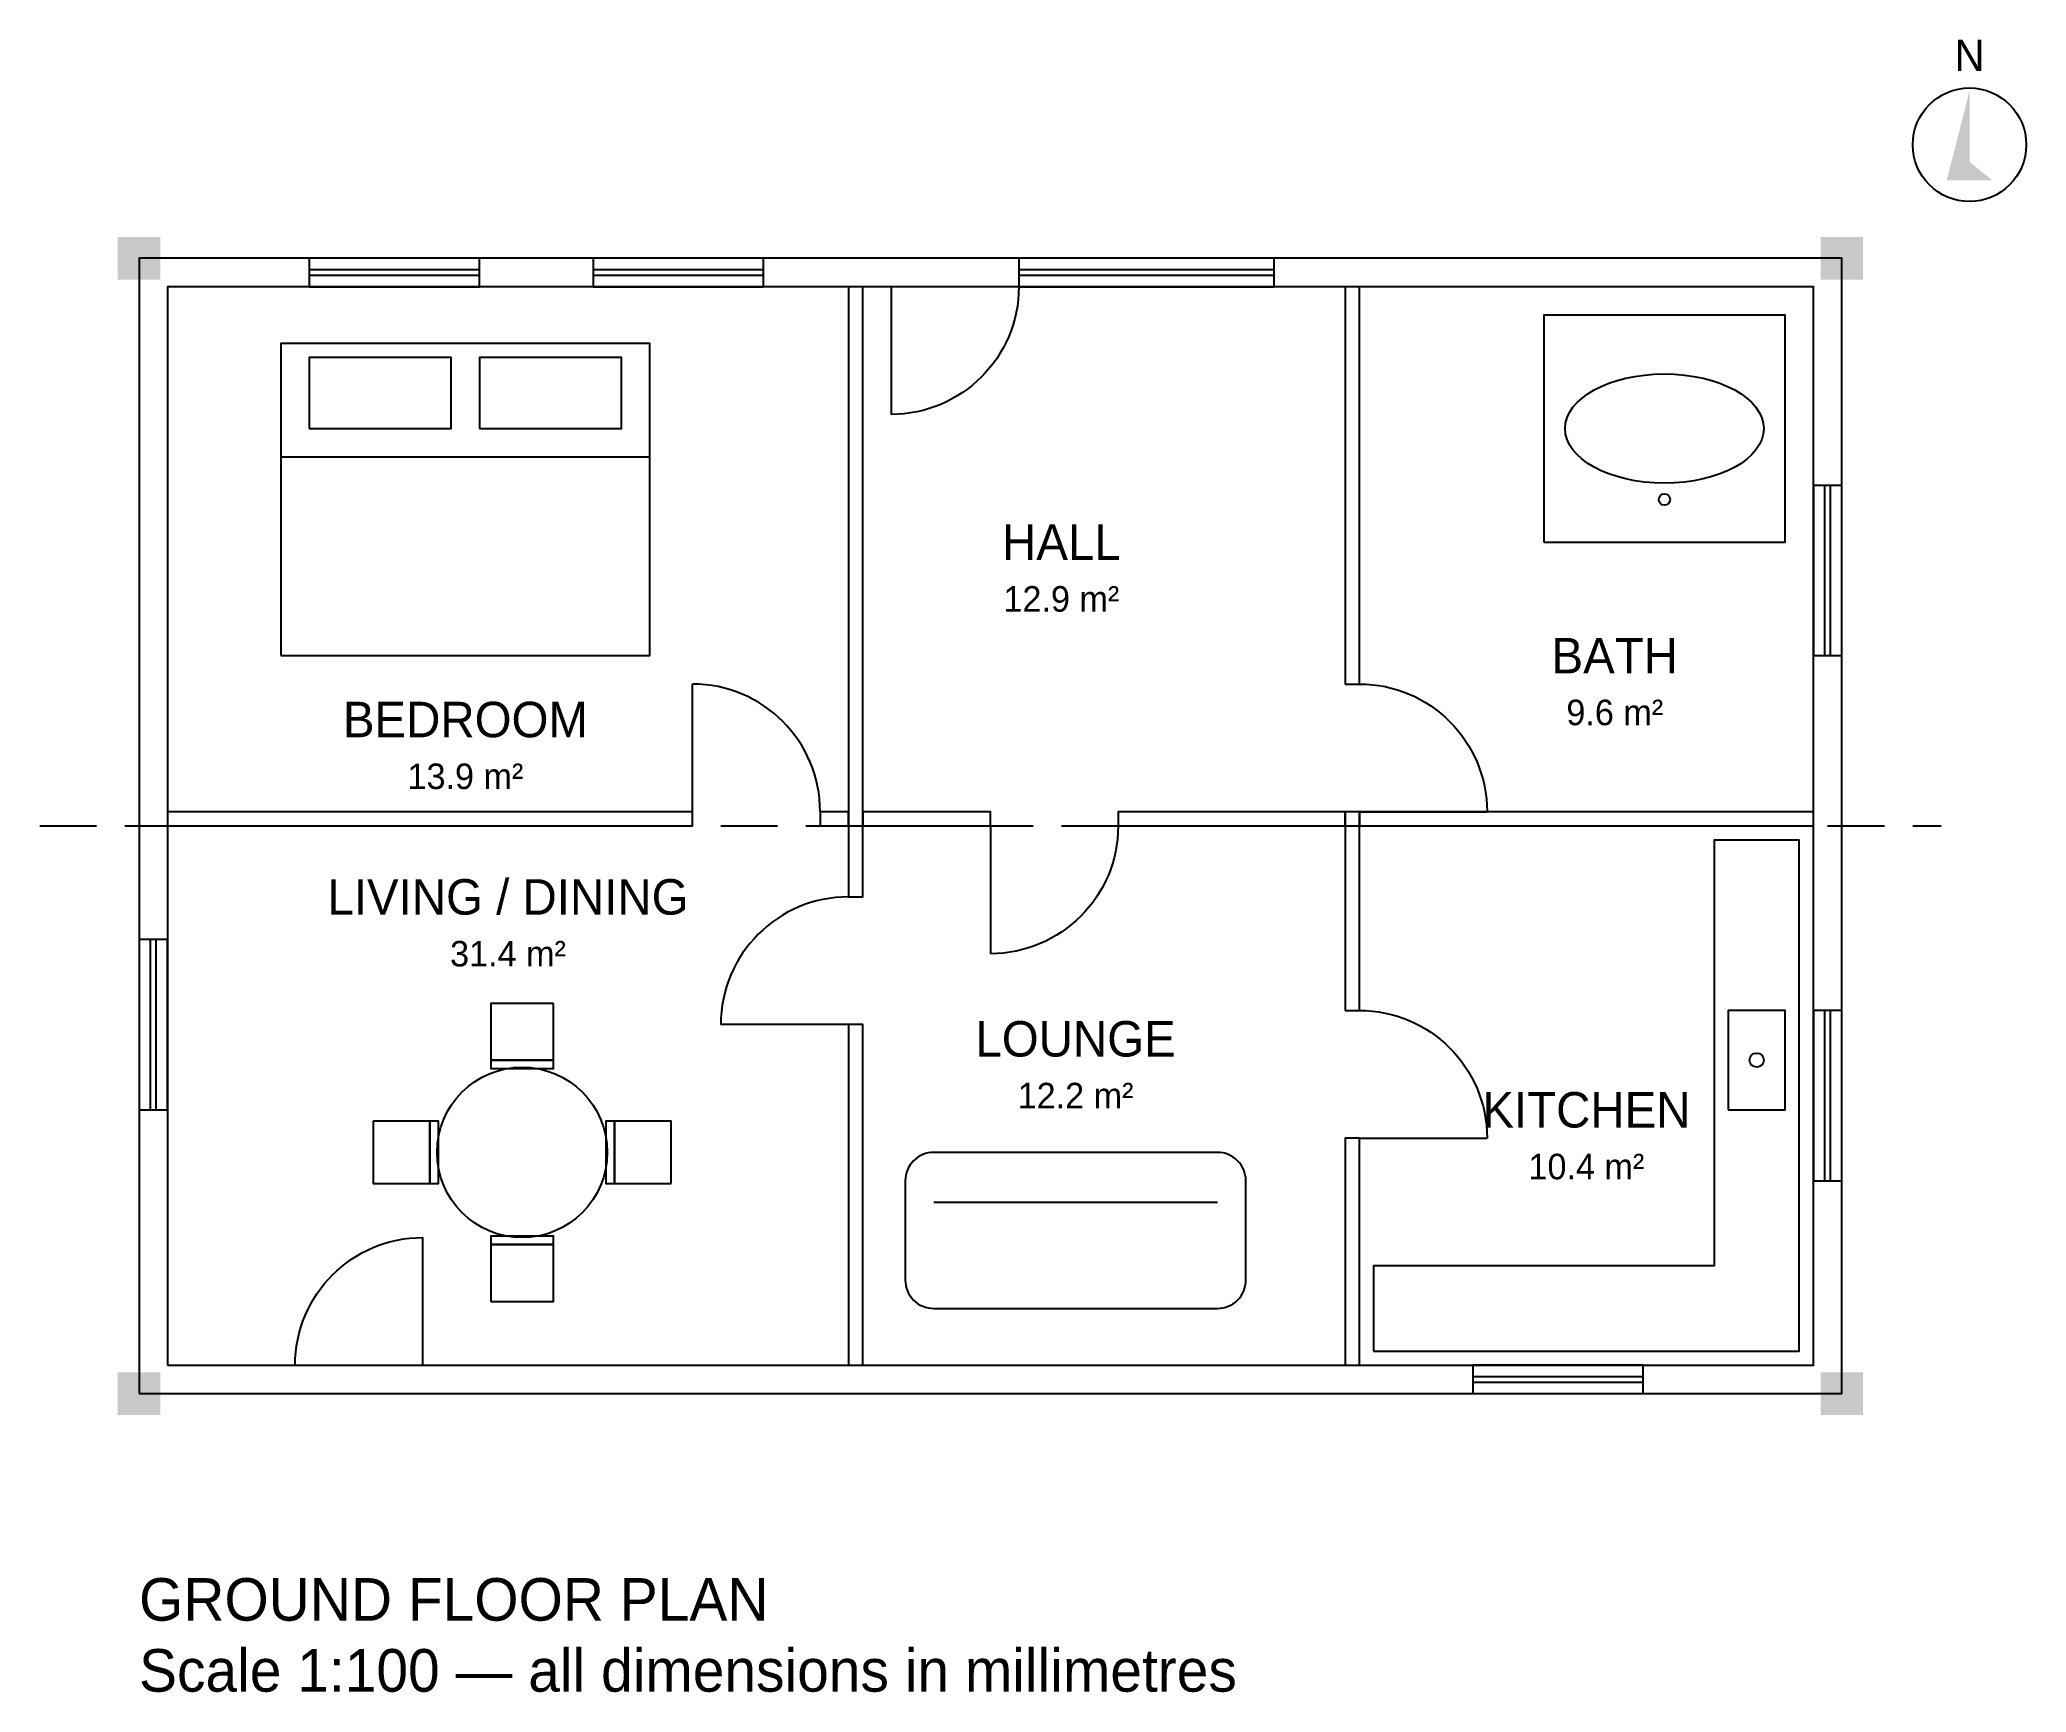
# Model space of a CAD drawing. Header units: millimetres. Extents: x -700 to 13300, y -2104 to 9540.
import ezdxf
from ezdxf.enums import TextEntityAlignment as Align

# ---------------------------------------------------------------- set-up
doc = ezdxf.new("R2010")
doc.units = ezdxf.units.MM
doc.header["$MEASUREMENT"] = 0
doc.linetypes.add('DASHED', pattern=[600, 400, -200])
for name, color, linetype in [('DOORS', 1, 'Continuous'), ('FURNITURE', 8, 'Continuous'), ('GRID', 9, 'DASHED'), ('TEXT', 2, 'Continuous'), ('WALLS', 7, 'Continuous'), ('WINDOWS', 4, 'Continuous')]:
    doc.layers.add(name, color=color, linetype=linetype)

# ---------------------------------------------------------------- blocks, each defined once
blk = doc.blocks.new('DOOR')
blk.add_line((0, 0), (0, 900))
blk.add_arc((0, 0), 900, 0, 90)
blk = doc.blocks.new('WINDOW')
for p, q in [((0, 120), (1200, 120)), ((0, 80), (1200, 80))]:
    blk.add_line(p, q)
blk.add_lwpolyline([(0, 0), (1200, 0), (1200, 200), (0, 200)], close=True)
blk = doc.blocks.new('CHAIR')
for points in [[(-220, 200), (220, 200), (220, 260), (-220, 260)], [(-220, -200), (220, -200), (220, 200), (-220, 200)]]:
    blk.add_lwpolyline(points, close=True)
blk = doc.blocks.new('NORTH')
blk.add_circle((0, 0), 400)
blk.add_solid([(0, 380), (-160, -250), (0, -120), (160, -250)])
blk.add_text('N', height=220).set_placement((0, 520), align=Align.CENTER)

msp = doc.modelspace()

# ---------------------------------------------------------------- hatches: boundary and pattern name
at = {"layer": 'WALLS'}
h = msp.add_hatch(color=256, dxfattribs=at)
h.dxf.hatch_style = 1
h.paths.add_polyline_path([(-150, 7850), (150, 7850), (150, 8150), (-150, 8150)])
h = msp.add_hatch(color=256, dxfattribs=at)
h.dxf.hatch_style = 1
h.paths.add_polyline_path([(11850, 7850), (12150, 7850), (12150, 8150), (11850, 8150)])
h = msp.add_hatch(color=256, dxfattribs=at)
h.dxf.hatch_style = 1
h.paths.add_polyline_path([(-150, -150), (150, -150), (150, 150), (-150, 150)])
h = msp.add_hatch(color=256, dxfattribs=at)
h.dxf.hatch_style = 1
h.paths.add_polyline_path([(11850, -150), (12150, -150), (12150, 150), (11850, 150)])

# ---------------------------------------------------------------- linework, layer by layer
at = {"layer": 'FURNITURE'}
msp.add_line((1000, 6600), (3600, 6600), dxfattribs=at)
for points in [[(9900, 6000), (11600, 6000), (11600, 7600), (9900, 7600)], [(1000, 5200), (3600, 5200), (3600, 7400), (1000, 7400)], [(1200, 6800), (2200, 6800), (2200, 7300), (1200, 7300)], [(2400, 6800), (3400, 6800), (3400, 7300), (2400, 7300)], [(8700, 300), (11700, 300), (11700, 3900), (11100, 3900), (11100, 900), (8700, 900)], [(11200, 2000), (11600, 2000), (11600, 2700), (11200, 2700)]]:
    msp.add_lwpolyline(points, close=True, dxfattribs=at)
msp.add_lwpolyline([(5600, 600), (7600, 600, 0.414214), (7800, 800), (7800, 1500, 0.414214), (7600, 1700), (5600, 1700, 0.414214), (5400, 1500), (5400, 800, 0.414214)], format="xyb", close=True, dxfattribs=at)
msp.add_lwpolyline([(5600, 1350), (7600, 1350)], dxfattribs=at)
for centre, radius in [((10750, 6300), 40), ((11400, 2350), 50), ((2700, 1700), 600)]:
    msp.add_circle(centre, radius, dxfattribs=at)
msp.add_ellipse((10750, 6800), major_axis=(700, 0), ratio=0.55, dxfattribs=at)
at = {"layer": 'GRID'}
msp.add_line((-700, 4000), (12700, 4000), dxfattribs=at)
at = {"layer": 'WALLS'}
for points in [[(0, 0), (12000, 0), (12000, 8000), (0, 8000)], [(200, 200), (11800, 200), (11800, 7800), (200, 7800)], [(5000, 3500), (5100, 3500), (5100, 7800), (5000, 7800)], [(8500, 5000), (8600, 5000), (8600, 7800), (8500, 7800)], [(200, 4000), (3900, 4000), (3900, 4100), (200, 4100)], [(4800, 4000), (5000, 4000), (5000, 4100), (4800, 4100)], [(5100, 4000), (6000, 4000), (6000, 4100), (5100, 4100)], [(6900, 4000), (8500, 4000), (8500, 4100), (6900, 4100)], [(8500, 2700), (8600, 2700), (8600, 4100), (8500, 4100)], [(8600, 4000), (11800, 4000), (11800, 4100), (8600, 4100)], [(5000, 200), (5100, 200), (5100, 2600), (5000, 2600)], [(8500, 200), (8600, 200), (8600, 1800), (8500, 1800)]]:
    msp.add_lwpolyline(points, close=True, dxfattribs=at)

# ---------------------------------------------------------------- block references
at = {"layer": 'DOORS', "xscale": -1}
for p, rotation in [((5300, 7800), 180), ((8600, 1800), 270)]:
    msp.add_blockref('DOOR', p, dxfattribs=dict(at, rotation=rotation))
at = {"layer": 'DOORS'}
msp.add_blockref('DOOR', (3900, 4100), dxfattribs=at)
at = {"layer": 'DOORS', "yscale": -1, "rotation": 90}
msp.add_blockref('DOOR', (8600, 4100), dxfattribs=at)
at = {"layer": 'DOORS', "yscale": -1}
msp.add_blockref('DOOR', (6000, 4000), dxfattribs=at)
at = {"layer": 'DOORS', "rotation": 90}
msp.add_blockref('DOOR', (5000, 2600), dxfattribs=at)
at = {"layer": 'DOORS', "xscale": -1}
msp.add_blockref('DOOR', (2000, 200), dxfattribs=at)
at = {"layer": 'FURNITURE'}
for p, rotation in [((2700, 2550), 180), ((1850, 1700), 270), ((3550, 1700), 90)]:
    msp.add_blockref('CHAIR', p, dxfattribs=dict(at, rotation=rotation))
msp.add_blockref('CHAIR', (2700, 850), dxfattribs=at)
at = {"layer": 'TEXT'}
msp.add_blockref('NORTH', (12900, 8800), dxfattribs=at)
at = {"layer": 'WINDOWS'}
for p in [(1200, 7800), (3200, 7800), (9400, 0)]:
    msp.add_blockref('WINDOW', p, dxfattribs=at)
at = {"layer": 'WINDOWS', "xscale": 1.5}
msp.add_blockref('WINDOW', (6200, 7800), dxfattribs=at)
at = {"layer": 'WINDOWS', "rotation": 90}
for p in [(12000, 5200), (200, 2000), (12000, 1500)]:
    msp.add_blockref('WINDOW', p, dxfattribs=at)

# ---------------------------------------------------------------- texts
at = {"layer": 'TEXT'}
for s, height, p in [('HALL', 250, (6500, 6000)), ('12.9 m²', 180, (6500, 5600)), ('BATH', 250, (10400, 5200)), ('BEDROOM', 250, (2300, 4750)), ('9.6 m²', 180, (10400, 4800)), ('13.9 m²', 180, (2300, 4350)), ('LIVING / DINING', 250, (2600, 3500)), ('31.4 m²', 180, (2600, 3100)), ('LOUNGE', 250, (6600, 2500)), ('12.2 m²', 180, (6600, 2100)), ('KITCHEN', 250, (10200, 2000)), ('10.4 m²', 180, (10200, 1600))]:
    msp.add_text(s, height=height, dxfattribs=at).set_placement(p, align=Align.MIDDLE_CENTER)
at = {"layer": 'TEXT', "insert": (0, -1300), "char_height": 300, "width": 9000, "attachment_point": 1}
msp.add_mtext('GROUND FLOOR PLAN\\PScale 1:100 — all dimensions in millimetres', dxfattribs=at)

doc.saveas('drawing.dxf')
